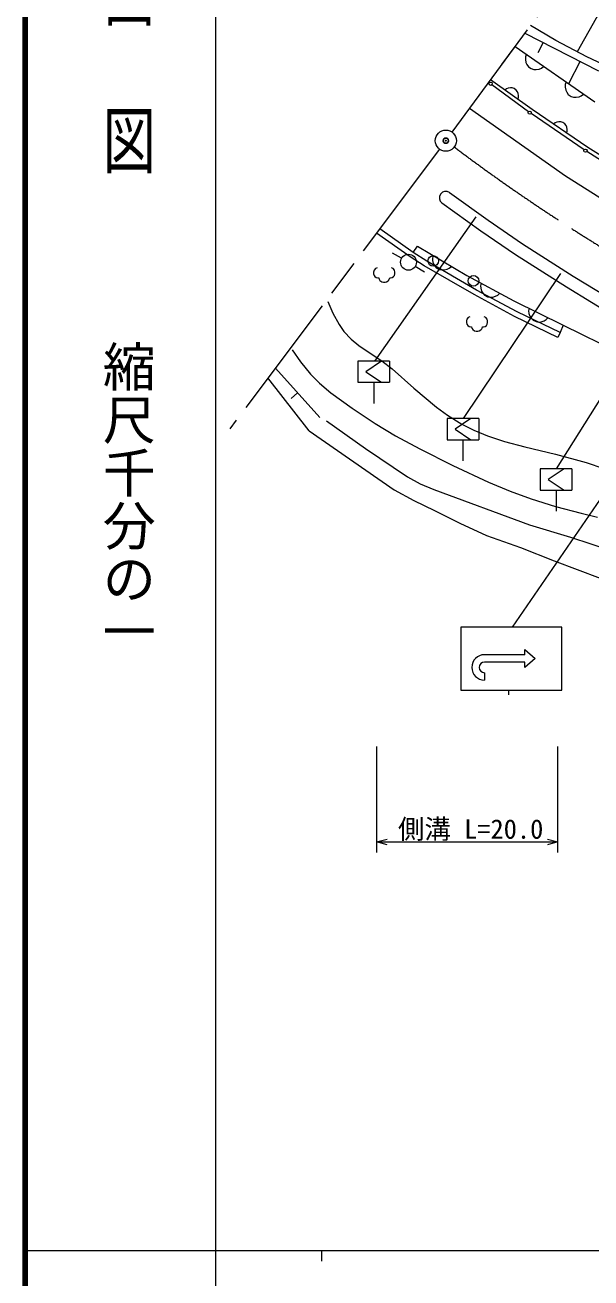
# Model space of a CAD drawing. Units: millimetres, scale not verified. Extents: x 40000 to 680000, y 20000 to 380000.
# Drawn here: x 40000 to 93450, y 202409 to 320784 of the extents above; entities that cross this region are included whole.
import ezdxf
from ezdxf.enums import TextEntityAlignment as Align

# ---------------------------------------------------------------- set-up
doc = ezdxf.new("R2010")
doc.units = ezdxf.units.MM
doc.header["$LTSCALE"] = 1000
doc.header["$PDMODE"] = 32
doc.header["$PDSIZE"] = 500
doc.linetypes.add('CHAIN', pattern=[18.5, 12, -1.5, 3.5, -1.5])
for name, color, linetype, lineweight in [('M-BGD', 7, 'Continuous', 13), ('M-BGD-EXST', 7, 'Continuous', 13), ('M-BMK', 2, 'CHAIN', 13), ('M-BMK-SRVR', 3, 'Continuous', 13), ('M-STR-HTXT', 7, 'Continuous', 13), ('M-STR-STRC', 7, 'Continuous', 13), ('M-TTL', 2, 'Continuous', 140), ('M-TTL-BAND', 7, 'Continuous', 13)]:
    doc.layers.add(name, color=color, linetype=linetype, lineweight=lineweight)
doc.layers.add('M-OTRS', color=6, linetype='Continuous')
doc.styles.add('@ＭＳ ゴシック', font='')
doc.styles.add('ＭＳ ゴシック', font='')
doc.styles.get('@ＭＳ ゴシック').set_extended_font_data('@MS Gothic')
doc.styles.get('ＭＳ ゴシック').set_extended_font_data('MS Gothic')

msp = doc.modelspace()

# ---------------------------------------------------------------- linework, layer by layer
at = {"layer": 'M-BGD'}
for p, q in [((95127, 323541), (92145, 318265)), ((87219, 320027), (94150, 316467)), ((90141, 319320), (87739, 320734)), ((85030, 317050), (86282, 318753)), ((86282, 318753), (93802, 313520)), ((88952, 319137), (88443, 318146)), ((93071, 317778), (90141, 319320)), ((87270, 317773), (87254, 317540)), ((87254, 317540), (87304, 317262)), ((87341, 318016), (87270, 317773)), ((87304, 317262), (87400, 317049)), ((92418, 317357), (91330, 315240)), ((97500, 315696), (93071, 317778)), ((87400, 317049), (87551, 316846)), ((87551, 316846), (87814, 316664)), ((87814, 316664), (88056, 316592)), ((88056, 316592), (88289, 316576)), ((88289, 316576), (88567, 316626)), ((88567, 316626), (88780, 316722)), ((88780, 316722), (88983, 316873)), ((87899, 312793), (83971, 315611)), ((87547, 312598), (84103, 315147)), ((91030, 315157), (91014, 314924)), ((91014, 314924), (91064, 314646)), ((91101, 315399), (91030, 315157)), ((85480, 314750), (85326, 314639)), ((85640, 314820), (85480, 314750)), ((85850, 314854), (85640, 314820)), ((86024, 314840), (85850, 314854)), ((86205, 314784), (86024, 314840)), ((86400, 314644), (86205, 314784)), ((86511, 314490), (86400, 314644)), ((86581, 314330), (86511, 314490)), ((86545, 313765), (86601, 313946)), ((86615, 314120), (86581, 314330)), ((86601, 313946), (86615, 314120)), ((91064, 314646), (91160, 314433)), ((91160, 314433), (91311, 314230)), ((91311, 314230), (91574, 314047)), ((91574, 314047), (91816, 313976)), ((91816, 313976), (92049, 313960)), ((92049, 313960), (92327, 314010)), ((92327, 314010), (92540, 314106)), ((92540, 314106), (92743, 314257)), ((93160, 309200), (87899, 312793)), ((92807, 309004), (87791, 312424)), ((90062, 311534), (89911, 311419)), ((90221, 311607), (90062, 311534)), ((90429, 311647), (90221, 311607)), ((90604, 311636), (90429, 311647)), ((90786, 311584), (90604, 311636)), ((90984, 311449), (90786, 311584)), ((91099, 311298), (90984, 311449)), ((91172, 311139), (91099, 311298)), ((91149, 310574), (91201, 310756)), ((91212, 310931), (91172, 311139)), ((91201, 310756), (91212, 310931)), ((98892, 305607), (93160, 309200)), ((98499, 305364), (93057, 308839)), ((76378, 298886), (73209, 301115)), ((76658, 299301), (73496, 301524)), ((76658, 299301), (77078, 299892)), ((77078, 299892), (81734, 297106)), ((75566, 298748), (74699, 299247)), ((77684, 298041), (76378, 298886)), ((77956, 298461), (76658, 299301)), ((77956, 298461), (76658, 299301)), ((82650, 295751), (77956, 298461)), ((82650, 295751), (77956, 298461)), ((78548, 299013), (78493, 298766)), ((78493, 298766), (78494, 298532)), ((78494, 298532), (78563, 298258)), ((72965, 297612), (72925, 297452)), ((72925, 297452), (72925, 297292)), ((72925, 297292), (72965, 297132)), ((73085, 297772), (72965, 297612)), ((72965, 297132), (73045, 297012)), ((73245, 297852), (73085, 297772)), ((74765, 297772), (74605, 297852)), ((74885, 297612), (74765, 297772)), ((74805, 297012), (74885, 297132)), ((74925, 297452), (74885, 297612)), ((74885, 297132), (74925, 297292)), ((74925, 297292), (74925, 297452)), ((76861, 297992), (77721, 297481)), ((82406, 295315), (77684, 298041)), ((78563, 298258), (78673, 298053)), ((78673, 298053), (78837, 297861)), ((78837, 297861), (79112, 297696)), ((79112, 297696), (79359, 297642)), ((79359, 297642), (79592, 297642)), ((79592, 297642), (79867, 297711)), ((79867, 297711), (80072, 297821)), ((80072, 297821), (80264, 297986)), ((73045, 297012), (73165, 296932)), ((73165, 296932), (73325, 296892)), ((73325, 296892), (73405, 296892)), ((73405, 296892), (73445, 296772)), ((73445, 296772), (73525, 296652)), ((73525, 296652), (73685, 296532)), ((73685, 296532), (73845, 296492)), ((73845, 296492), (74005, 296492)), ((74005, 296492), (74125, 296532)), ((74125, 296532), (74285, 296612)), ((74285, 296612), (74365, 296692)), ((74365, 296692), (74405, 296772)), ((74405, 296772), (74445, 296892)), ((74445, 296892), (74525, 296892)), ((74525, 296892), (74685, 296932)), ((74685, 296932), (74805, 297012)), ((81734, 297106), (86161, 294740)), ((83066, 296395), (83023, 296145)), ((83023, 296145), (83035, 295912)), ((86239, 293245), (82406, 295315)), ((86466, 293691), (82650, 295751)), ((86466, 293691), (82650, 295751)), ((83035, 295912), (83117, 295642)), ((83117, 295642), (83236, 295442)), ((83236, 295442), (83410, 295258)), ((83410, 295258), (83693, 295107)), ((83693, 295107), (83942, 295064)), ((83942, 295064), (84175, 295076)), ((84175, 295076), (84446, 295158)), ((84446, 295158), (84646, 295278)), ((84646, 295278), (84829, 295452)), ((86161, 294740), (90836, 292431)), ((90550, 291725), (86466, 293691)), ((90550, 291725), (86466, 293691)), ((87602, 294028), (87567, 293778)), ((87567, 293778), (87586, 293545)), ((81735, 292988), (81695, 292828)), ((81695, 292828), (81695, 292668)), ((81695, 292668), (81735, 292508)), ((81855, 293148), (81735, 292988)), ((81735, 292508), (81815, 292388)), ((81815, 292388), (81935, 292308)), ((82015, 293228), (81855, 293148)), ((83535, 293148), (83375, 293228)), ((83455, 292308), (83575, 292388)), ((83655, 292988), (83535, 293148)), ((83575, 292388), (83655, 292508)), ((83695, 292828), (83655, 292988)), ((83655, 292508), (83695, 292668)), ((83695, 292668), (83695, 292828)), ((90333, 291275), (86239, 293245)), ((87586, 293545), (87677, 293278)), ((87677, 293278), (87803, 293081)), ((87803, 293081), (87983, 292903)), ((87983, 292903), (88270, 292762)), ((88270, 292762), (88521, 292727)), ((88521, 292727), (88753, 292746)), ((88753, 292746), (89021, 292837)), ((89021, 292837), (89217, 292963)), ((89217, 292963), (89395, 293143)), ((90836, 292431), (90550, 291725)), ((90836, 292431), (102485, 286652)), ((81935, 292308), (82095, 292268)), ((82095, 292268), (82175, 292268)), ((82175, 292268), (82215, 292148)), ((82215, 292148), (82295, 292028)), ((82295, 292028), (82455, 291908)), ((82455, 291908), (82615, 291868)), ((82615, 291868), (82775, 291868)), ((82775, 291868), (82895, 291908)), ((82895, 291908), (83055, 291988)), ((83055, 291988), (83135, 292068)), ((83135, 292068), (83175, 292148)), ((83175, 292148), (83215, 292268)), ((83215, 292268), (83295, 292268)), ((83295, 292268), (83455, 292308)), ((90550, 291725), (90333, 291275)), ((63643, 288374), (67835, 283708)), ((66820, 282439), (62943, 287440)), ((65739, 286041), (65134, 285497))]:
    msp.add_line(p, q, dxfattribs=at)
for points in [[(68596, 294680), (69065, 293572), (69653, 292480), (70123, 291829), (70806, 291091), (71512, 290502), (72508, 289832), (73683, 289070), (74684, 288304), (76720, 286482), (78873, 284692), (79900, 283936), (81253, 283079), (82390, 282494), (83686, 281961), (85280, 281441), (87212, 280925), (90100, 280236), (92993, 279440), (94653, 278872)], [(65234, 290113), (66022, 288951), (66956, 287785), (67806, 286943), (68884, 286043), (70902, 284577), (73066, 283135), (74999, 281980), (77287, 280744), (80396, 279177), (83789, 277588), (85819, 276739), (87804, 276021), (90095, 275311), (92517, 274672), (94080, 274291)], [(68469, 283391), (72161, 280762), (76121, 278086), (77334, 277453), (78623, 276903), (87634, 273576), (91516, 272403), (95346, 271139)], [(66820, 282439), (74871, 276884), (76709, 275878), (78688, 274912), (81055, 273713), (83599, 272547), (86807, 271414), (89969, 270178), (94334, 268537), (98887, 266678), (99523, 266208), (100061, 265642), (100432, 265064), (100759, 264326), (101090, 263209), (101326, 262034), (101384, 261701)]]:
    msp.add_lwpolyline(points, dxfattribs=at)
for centre, radius in [((83982, 315236), 150), ((87667, 312509), 150), ((92931, 308920), 150), ((76216, 298375), 750), ((78553, 298498), 500), ((82357, 296619), 500)]:
    msp.add_circle(centre, radius, dxfattribs=at)
at = {"layer": 'M-BGD-EXST'}
for p, q in [((82577, 302679), (73011, 289031)), ((90574, 297298), (81382, 283609)), ((90200, 278853), (98720, 292440)), ((74428, 289031), (71428, 289031)), ((71428, 289031), (71428, 287031)), ((73678, 289031), (72178, 288031)), ((74428, 289031), (74428, 287031)), ((72178, 288031), (73678, 287031)), ((71428, 287031), (74428, 287031)), ((72928, 287031), (72928, 285031)), ((82863, 283609), (79863, 283609)), ((79863, 283609), (79863, 281609)), ((82863, 283609), (79863, 283609)), ((79863, 283609), (79863, 281609)), ((82113, 283609), (80613, 282609)), ((82113, 283609), (80613, 282609)), ((82863, 283609), (82863, 281609)), ((82863, 283609), (82863, 281609)), ((80613, 282609), (82113, 281609)), ((80613, 282609), (82113, 281609)), ((79863, 281609), (82863, 281609)), ((79863, 281609), (82863, 281609)), ((81363, 281609), (81363, 279609)), ((81363, 281609), (81363, 279609)), ((91656, 278853), (88656, 278853)), ((88656, 278853), (88656, 276853)), ((91656, 278853), (88656, 278853)), ((88656, 278853), (88656, 276853)), ((90906, 278853), (89406, 277853)), ((90906, 278853), (89406, 277853)), ((91656, 278853), (91656, 276853)), ((91656, 278853), (91656, 276853)), ((89406, 277853), (90906, 276853)), ((89406, 277853), (90906, 276853)), ((88656, 276853), (91656, 276853)), ((88656, 276853), (91656, 276853)), ((90156, 276853), (90156, 274853)), ((90156, 276853), (90156, 274853))]:
    msp.add_line(p, q, dxfattribs=at)
at = {"layer": 'M-BMK'}
for p, q in [((80335, 310667), (100426, 337986)), ((79143, 309061), (59338, 282628))]:
    msp.add_line(p, q, dxfattribs=at)
msp.add_arc((188739, 453109), 180000, 233.0511, 264.27899, dxfattribs=at)
at = {"layer": 'M-BMK-SRVR'}
for radius in [1000, 40]:
    msp.add_circle((79743, 309861), radius, dxfattribs=at)
at = {"layer": 'M-OTRS'}
msp.add_point((79743, 309861), dxfattribs=at)
at = {"layer": 'M-STR-HTXT'}
for p, q in [((73209, 252605), (73209, 242599)), ((90333, 242599), (90333, 252605)), ((73209, 243599), (74209, 243879)), ((89333, 243879), (90333, 243599)), ((74209, 243319), (73209, 243599)), ((73209, 243599), (90333, 243599)), ((90333, 243599), (89333, 243319))]:
    msp.add_line(p, q, dxfattribs=at)
at = {"layer": 'M-STR-STRC'}
for p, q in [((81994, 312921), (91049, 306529)), ((91049, 306529), (97111, 302700)), ((80077, 304956), (83730, 302342)), ((79379, 303980), (83049, 301355)), ((83730, 302342), (86985, 300098)), ((83049, 301355), (86323, 299096)), ((86985, 300098), (91776, 297072)), ((86323, 299096), (91151, 296047)), ((91151, 296047), (95865, 293168)), ((91776, 297072), (96468, 294206)), ((86048, 263908), (102040, 287219)), ((90687, 263908), (81165, 263908)), ((81165, 263908), (81165, 257935)), ((90687, 257935), (90687, 263908)), ((87193, 261294), (87193, 261794)), ((87193, 261794), (88193, 260944)), ((87193, 261294), (83396, 261294)), ((87193, 260594), (83396, 260594)), ((88193, 260944), (87193, 260094)), ((87193, 260094), (87193, 260594)), ((83396, 259594), (83396, 258894)), ((81165, 257935), (90687, 257935)), ((85656, 257935), (85651, 257498))]:
    msp.add_line(p, q, dxfattribs=at)
for centre, radius, start, end in [((79728, 304468), 600, 54.42065, 234.42065), ((83396, 260094), 1200, 90, 270), ((83396, 260094), 500, 90, 270)]:
    msp.add_arc(centre, radius, start, end, dxfattribs=at)
at = {"layer": 'M-TTL'}
msp.add_line((40000, 380000), (40000, 20000), dxfattribs=at)
at = {"layer": 'M-TTL-BAND'}
for p, q in [((58000, 370000), (58000, 20000)), ((40000, 205000), (579000, 205000)), ((68000, 205000), (68000, 204000))]:
    msp.add_line(p, q, dxfattribs=at)

# ---------------------------------------------------------------- texts
at = {"layer": 'M-STR-HTXT', "style": 'ＭＳ ゴシック'}
msp.add_text('側溝 L=20.0', height=1833, dxfattribs=at).set_placement((75222, 243357), align=Align.BOTTOM_LEFT)
at = {"layer": 'M-TTL-BAND', "style": '@ＭＳ ゴシック', "width": 1.4}
msp.add_text('平  面  図', height=3666, rotation=270, dxfattribs=at).set_placement((49777, 306475), align=Align.MIDDLE_RIGHT)
at = {"layer": 'M-TTL-BAND', "style": '@ＭＳ ゴシック'}
msp.add_text('縮尺千分の一', height=3666, rotation=270, dxfattribs=at).set_placement((49777, 261030), align=Align.MIDDLE_RIGHT)

doc.saveas('drawing.dxf')
